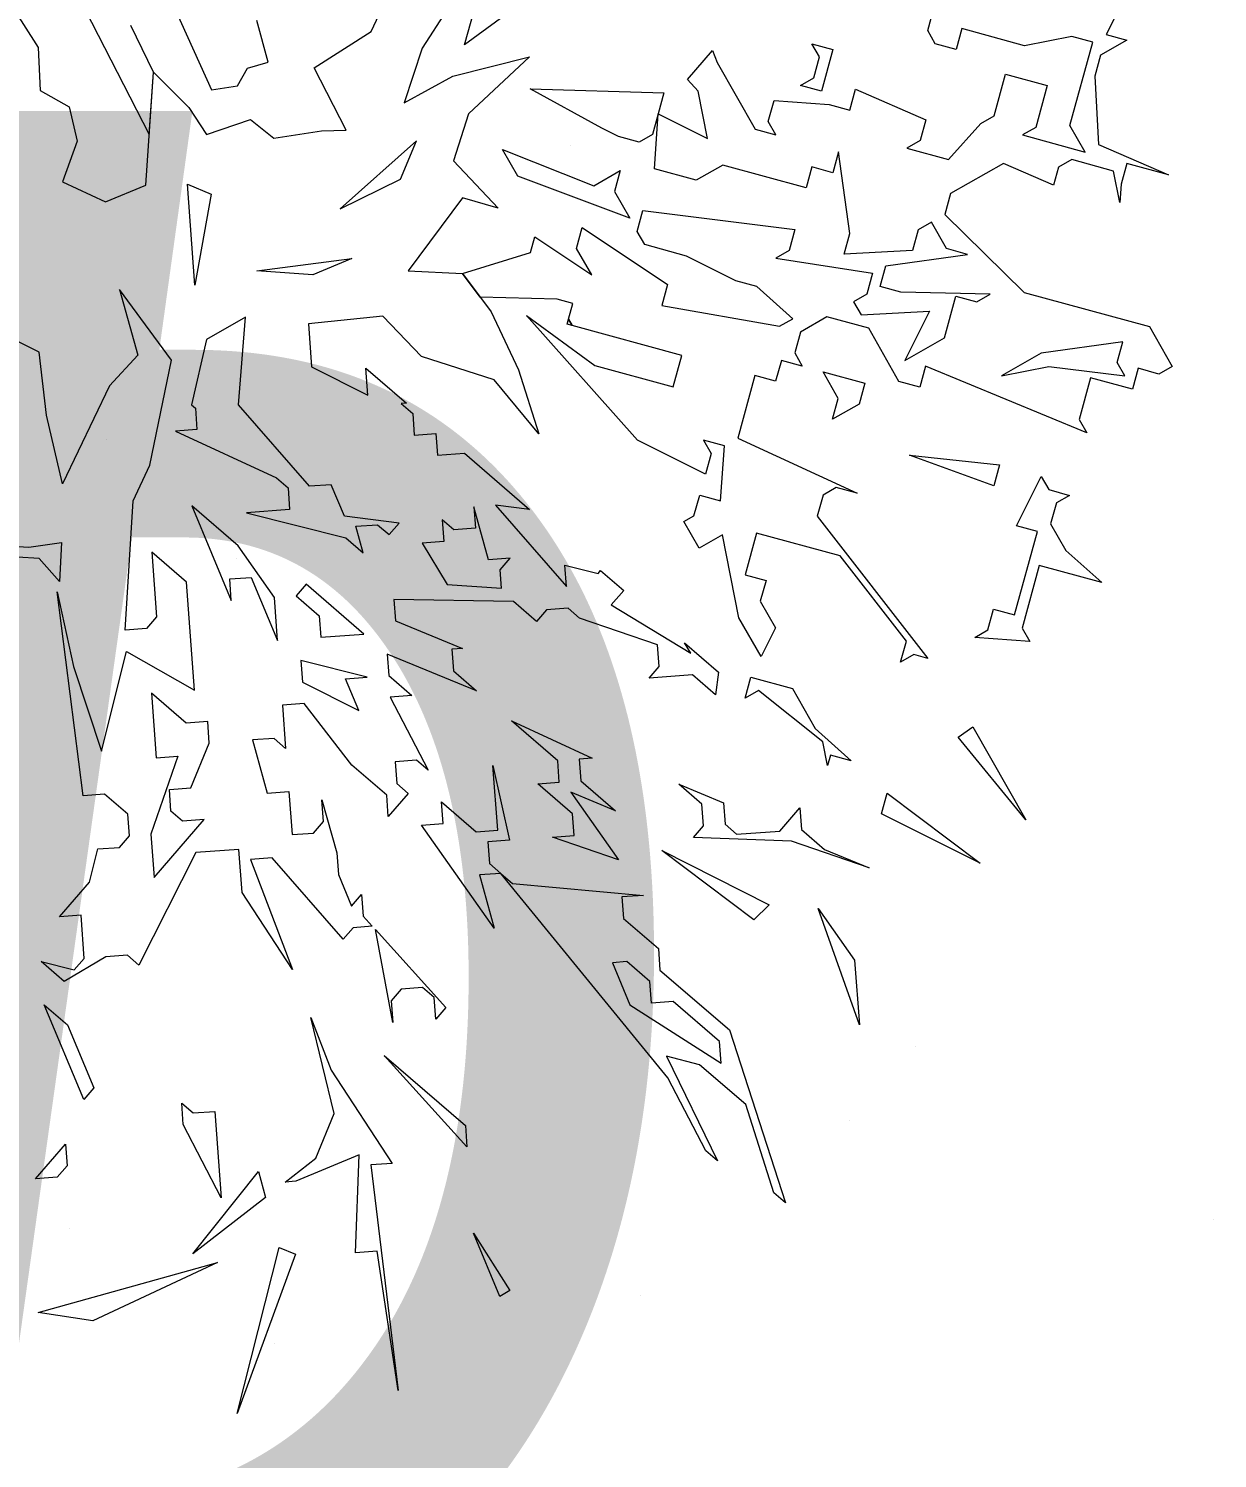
# Model space of a CAD drawing. Header units: millimetres. Extents: x -38151500 to -27467627, y -20617104 to -20349562.
# Drawn here: x -32396738 to -32396095, y -20497412 to -20496638 of the extents above; entities that cross this region are included whole.
import ezdxf
from ezdxf.xclip import XClip

# ---------------------------------------------------------------- set-up
doc = ezdxf.new("R2010")
doc.units = ezdxf.units.MM
doc.header["$MEASUREMENT"] = 0
doc.header["$XCLIPFRAME"] = 0
doc.layers.add('!!! ПОДОСНОВА', color=7, linetype='Continuous')
doc.layers.add('Новый_ГП_озеленение_газон_Ном._пера__74', color=74, linetype='Continuous', lineweight=20)
doc.layers.add('Чертеж_1_Новофедоровское_снт 28_07$0$tp_растительность_Ном._пера__253', color=252, linetype='Continuous', lineweight=18)
doc.layers.add('Новый_ГП_озеленение_кустарники_Ном._пера__10', color=7, linetype='Continuous', lineweight=5, true_color=0x616d3a)
doc.styles.add('РЎР“Р•РќР•Р\xa0РР\xa0_РЎРўРР›Р¬_1', font='arial.ttf', dxfattribs={"width": 0.75})
pattern_1 = [(37.5, (5709271.23, 0), (-24.0004694, 734.119856), [0, -579.12, 0, -647.7, 0, -619.125]), (7.5, (5709271.2, 0), (674.284925, 1075.23765), [0, -312.42, 0, -521.97, 0, -200.025]), (327.5, (5708802.6, 0), (1186.488555, 2.155777), [0, -190.5, 0, -685.8, 0, -895.35]), (317.5, (5708802.6, 0), (1145.334679, 334.393985), [0, -95.25, 0, -449.58, 0, -514.35])]

# ---------------------------------------------------------------- blocks, each defined once
blk = doc.blocks.new('Чертеж_5_1', base_point=(5709271.23, 0))
at = {"layer": 'Чертеж_1_Новофедоровское_снт 28_07$0$tp_растительность_Ном._пера__253', "color": 252, "lineweight": 18, "insert": (-32397191.25, -20497704.29), "char_height": 1000, "attachment_point": 7, "style": 'РЎР“Р•РќР•Р\xa0РР\xa0_РЎРўРР›Р¬_1'}
blk.add_mtext('\\A1;{\\pql;\\fArial|b0|i1|c204|p0;\\W0.750000;Ф.С.}', dxfattribs=at)

msp = doc.modelspace()

# ---------------------------------------------------------------- hatches: boundary and pattern name
at = {"layer": 'Новый_ГП_озеленение_газон_Ном._пера__74', "linetype": 'Continuous', "lineweight": 20}
h = msp.add_hatch(dxfattribs=at)
h.set_pattern_fill('AR_SAND_0005', color=74, style=0, pattern_type=2)
h.set_pattern_definition(pattern_1)
h.paths.add_polyline_path([(-32398350.35, -20497367.72), (-32396559.02, -20498487.23), (-32385931.21, -20481480.46), (-32389482.56, -20479260.77), (-32391580.09, -20482659.05), (-32389868.85, -20483779.86)])
h = msp.add_hatch(dxfattribs=at)
h.set_pattern_fill('AR_SAND_0005', color=74, style=0, pattern_type=2)
h.set_pattern_definition(pattern_1)
h.paths.add_polyline_path([(-32399843.27, -20499759.47), (-32400546.81, -20500886.58), (-32376306.25, -20516314.19), (-32376128.16, -20516022.78), (-32367023.74, -20503608.39), (-32369114.56, -20502301.71, -0.318245), (-32373938.91, -20505219.97, -0.013645), (-32376453.02, -20505175.46, 0.258872), (-32380779.38, -20507125.97, -0.349376), (-32386844.9, -20507972.13, -0.172405), (-32392006.42, -20500598.54, -0.078029), (-32392242.85, -20497436.84, -0.266839), (-32389829.69, -20493744.62, -0.004124), (-32387722.3, -20492991.46, 0.304529), (-32386935.14, -20491985.23, -0.008248), (-32387037.3, -20491100.93), (-32389717.06, -20489426.28), (-32395713.89, -20499021.83), (-32394834.76, -20499571.23), (-32396318.37, -20501945.51)])

# ---------------------------------------------------------------- linework, layer by layer
at = {"layer": 'Новый_ГП_озеленение_кустарники_Ном._пера__10', "color": 77, "lineweight": 5, "true_color": 0x616d3a}
for p, q in [((-32396501.84, -20496647.17), (-32396484.64, -20496586.01)), ((-32396714.55, -20496613.48), (-32396672.42, -20496695.74)), ((-32396552.33, -20496639.98), (-32396541.57, -20496616.79)), ((-32396141.58, -20496614.92), (-32396154.94, -20496641.59)), ((-32396747.12, -20496625.77), (-32396732.51, -20496648.62)), ((-32396658.38, -20496628.08), (-32396638.73, -20496671.51)), ((-32396511.36, -20496628.04), (-32396524.78, -20496648.94)), ((-32396477.8, -20496629.6), (-32396501.84, -20496647.17)), ((-32396251.38, -20496639.45), (-32396248.3, -20496628.17)), ((-32396670.11, -20496661.92), (-32396682.29, -20496636.73)), ((-32396608, -20496656.61), (-32396614.24, -20496634.07)), ((-32396583.27, -20496659.67), (-32396552.33, -20496639.98)), ((-32396247.29, -20496646.64), (-32396251.38, -20496639.45)), ((-32396232.91, -20496638.44), (-32396236, -20496649.73)), ((-32396199.06, -20496647.7), (-32396232.91, -20496638.44)), ((-32396173.41, -20496642.6), (-32396199.06, -20496647.7)), ((-32396162.12, -20496645.68), (-32396173.41, -20496642.6)), ((-32396143.66, -20496644.67), (-32396158.03, -20496652.87)), ((-32396154.94, -20496641.59), (-32396143.66, -20496644.67)), ((-32396732.51, -20496648.62), (-32396731.31, -20496671.94)), ((-32396524.78, -20496648.94), (-32396534.58, -20496678.54)), ((-32396381.26, -20496665.91), (-32396367.77, -20496650.24)), ((-32396367.77, -20496650.24), (-32396365.29, -20496656.8)), ((-32396309.88, -20496653.77), (-32396313.98, -20496646.58)), ((-32396313.98, -20496646.58), (-32396302.69, -20496649.67)), ((-32396302.69, -20496649.67), (-32396308.87, -20496672.24)), ((-32396236, -20496649.73), (-32396247.29, -20496646.64)), ((-32396174.48, -20496690.82), (-32396162.12, -20496645.68)), ((-32396158.03, -20496652.87), (-32396161.11, -20496664.15)), ((-32396624.7, -20496669.33), (-32396619.27, -20496659.74)), ((-32396619.27, -20496659.74), (-32396608, -20496656.61)), ((-32396565.88, -20496693.27), (-32396583.27, -20496659.67)), ((-32396508.23, -20496664.17), (-32396466.66, -20496653.67)), ((-32396466.66, -20496653.67), (-32396499.78, -20496684.47)), ((-32396365.29, -20496656.8), (-32396344.8, -20496692.73)), ((-32396312.97, -20496665.05), (-32396309.88, -20496653.77)), ((-32396674.29, -20496723.08), (-32396670.11, -20496661.92)), ((-32396672.42, -20496695.74), (-32396670.11, -20496661.92)), ((-32396670.11, -20496661.92), (-32396650.95, -20496681.03)), ((-32396534.58, -20496678.54), (-32396508.23, -20496664.17)), ((-32396375.56, -20496672.18), (-32396381.26, -20496665.91)), ((-32396320.15, -20496669.15), (-32396312.97, -20496665.05)), ((-32396215.51, -20496685.65), (-32396209.34, -20496663.09)), ((-32396209.34, -20496663.09), (-32396186.77, -20496669.26)), ((-32396161.11, -20496664.15), (-32396159.09, -20496701.09)), ((-32396731.31, -20496671.94), (-32396715.72, -20496680.77)), ((-32396638.73, -20496671.51), (-32396624.7, -20496669.33)), ((-32396427.56, -20496692.32), (-32396466.33, -20496671)), ((-32396466.33, -20496671), (-32396394.03, -20496673.19)), ((-32396394.03, -20496673.19), (-32396397.12, -20496684.47)), ((-32396370.45, -20496697.84), (-32396375.56, -20496672.18)), ((-32396308.87, -20496672.24), (-32396320.15, -20496669.15)), ((-32396293.49, -20496682.51), (-32396290.4, -20496671.23)), ((-32396290.4, -20496671.23), (-32396252.45, -20496687.68)), ((-32396186.77, -20496669.26), (-32396192.94, -20496691.83)), ((-32396715.72, -20496680.77), (-32396711.38, -20496699.38)), ((-32396650.95, -20496681.03), (-32396641.41, -20496695.78)), ((-32396337.61, -20496688.63), (-32396334.52, -20496677.35)), ((-32396334.52, -20496677.35), (-32396304.77, -20496679.42)), ((-32396304.77, -20496679.42), (-32396293.49, -20496682.51)), ((-32396641.41, -20496695.78), (-32396617.6, -20496687.57)), ((-32396617.6, -20496687.57), (-32396604.92, -20496697.61)), ((-32396499.78, -20496684.47), (-32396507.89, -20496709.97)), ((-32396397.12, -20496684.47), (-32396400.21, -20496695.76)), ((-32396399.2, -20496714.23), (-32396397.12, -20496684.47)), ((-32396397.12, -20496684.47), (-32396370.45, -20496697.84)), ((-32396333.51, -20496695.81), (-32396337.61, -20496688.63)), ((-32396252.45, -20496687.68), (-32396255.54, -20496698.96)), ((-32396240.16, -20496709.23), (-32396222.7, -20496689.75)), ((-32396222.7, -20496689.75), (-32396215.51, -20496685.65)), ((-32396166.28, -20496705.19), (-32396174.48, -20496690.82)), ((-32396711.38, -20496699.38), (-32396719.24, -20496721.37)), ((-32396604.92, -20496697.61), (-32396579.3, -20496693.75)), ((-32396579.3, -20496693.75), (-32396565.88, -20496693.27)), ((-32396527.9, -20496699.08), (-32396569.16, -20496735.93)), ((-32396536.48, -20496719.87), (-32396527.9, -20496699.08)), ((-32396418.68, -20496696.77), (-32396427.56, -20496692.32)), ((-32396407.39, -20496699.86), (-32396418.68, -20496696.77)), ((-32396400.21, -20496695.76), (-32396407.39, -20496699.86)), ((-32396344.8, -20496692.73), (-32396333.51, -20496695.81)), ((-32396255.54, -20496698.96), (-32396262.72, -20496703.06)), ((-32396192.94, -20496691.83), (-32396200.13, -20496695.93)), ((-32396200.13, -20496695.93), (-32396166.28, -20496705.19)), ((-32396473.07, -20496718.27), (-32396481.27, -20496703.9)), ((-32396481.27, -20496703.9), (-32396432.04, -20496723.43)), ((-32396299.66, -20496705.08), (-32396302.75, -20496716.36)), ((-32396293.54, -20496749.2), (-32396299.66, -20496705.08)), ((-32396262.72, -20496703.06), (-32396240.16, -20496709.23)), ((-32396159.09, -20496701.09), (-32396121.14, -20496717.54)), ((-32396507.89, -20496709.97), (-32396483.61, -20496735.59)), ((-32396376.63, -20496720.4), (-32396399.2, -20496714.23)), ((-32396362.26, -20496712.21), (-32396376.63, -20496720.4)), ((-32396317.12, -20496724.56), (-32396362.26, -20496712.21)), ((-32396314.03, -20496713.27), (-32396317.12, -20496724.56)), ((-32396302.75, -20496716.36), (-32396314.03, -20496713.27)), ((-32396210.4, -20496711.31), (-32396239.15, -20496727.7)), ((-32396183.3, -20496723.06), (-32396210.4, -20496711.31)), ((-32396180.65, -20496713.39), (-32396183.3, -20496723.06)), ((-32396173.46, -20496709.29), (-32396180.65, -20496713.39)), ((-32396150.9, -20496715.46), (-32396173.46, -20496709.29)), ((-32396143.71, -20496711.37), (-32396146.8, -20496722.65)), ((-32396121.14, -20496717.54), (-32396143.71, -20496711.37)), ((-32396719.24, -20496721.37), (-32396696.04, -20496732.13)), ((-32396647.8, -20496777.19), (-32396651.77, -20496722.58)), ((-32396651.77, -20496722.58), (-32396638.83, -20496727.91)), ((-32396569.16, -20496735.93), (-32396536.48, -20496719.87)), ((-32396412.56, -20496740.89), (-32396473.07, -20496718.27)), ((-32396432.04, -20496723.43), (-32396417.67, -20496715.24)), ((-32396417.67, -20496715.24), (-32396420.75, -20496726.52)), ((-32396147.49, -20496732.57), (-32396150.9, -20496715.46)), ((-32396696.04, -20496732.13), (-32396674.29, -20496723.08)), ((-32396638.83, -20496727.91), (-32396647.8, -20496777.19)), ((-32396502.94, -20496730.03), (-32396532.44, -20496769.53)), ((-32396483.61, -20496735.59), (-32396502.94, -20496730.03)), ((-32396420.75, -20496726.52), (-32396412.56, -20496740.89)), ((-32396239.15, -20496727.7), (-32396242.23, -20496738.99)), ((-32396146.8, -20496722.65), (-32396147.49, -20496732.57)), ((-32396408.46, -20496748.08), (-32396405.37, -20496736.8)), ((-32396405.37, -20496736.8), (-32396323.3, -20496747.13)), ((-32396249.42, -20496743.08), (-32396256.61, -20496747.18)), ((-32396241.22, -20496757.45), (-32396249.42, -20496743.08)), ((-32396242.23, -20496738.99), (-32396199.18, -20496781.09)), ((-32396466.18, -20496759.57), (-32396463.87, -20496751.11)), ((-32396463.87, -20496751.11), (-32396433.1, -20496771.66)), ((-32396441.3, -20496757.29), (-32396438.21, -20496746)), ((-32396438.21, -20496746), (-32396392.07, -20496776.82)), ((-32396404.36, -20496755.26), (-32396408.46, -20496748.08)), ((-32396323.3, -20496747.13), (-32396326.39, -20496758.41)), ((-32396296.63, -20496760.49), (-32396293.54, -20496749.2)), ((-32396256.61, -20496747.18), (-32396259.69, -20496758.47)), ((-32396502.96, -20496770.87), (-32396466.18, -20496759.57)), ((-32396433.1, -20496771.66), (-32396441.3, -20496757.29)), ((-32396381.79, -20496761.44), (-32396404.36, -20496755.26)), ((-32396326.39, -20496758.41), (-32396333.57, -20496762.51)), ((-32396259.69, -20496758.47), (-32396296.63, -20496760.49)), ((-32396274.06, -20496766.66), (-32396229.94, -20496760.54)), ((-32396229.94, -20496760.54), (-32396241.22, -20496757.45)), ((-32396614.26, -20496769.47), (-32396562.88, -20496762.85)), ((-32396562.88, -20496762.85), (-32396583.85, -20496771.58)), ((-32396355.13, -20496774.8), (-32396381.79, -20496761.44)), ((-32396333.57, -20496762.51), (-32396281.25, -20496770.76)), ((-32396277.15, -20496777.95), (-32396274.06, -20496766.66)), ((-32396583.85, -20496771.58), (-32396614.26, -20496769.47)), ((-32396532.44, -20496769.53), (-32396502.96, -20496770.87)), ((-32396493.38, -20496783.76), (-32396502.96, -20496770.87)), ((-32396502.96, -20496770.87), (-32396487.5, -20496791.66)), ((-32396343.84, -20496777.89), (-32396355.13, -20496774.8)), ((-32396281.25, -20496770.76), (-32396284.34, -20496782.04)), ((-32396660.41, -20496817.69), (-32396688.49, -20496779.48)), ((-32396688.49, -20496779.48), (-32396678.55, -20496815.03)), ((-32396451.84, -20496784.72), (-32396493.38, -20496783.76)), ((-32396392.07, -20496776.82), (-32396395.15, -20496788.11)), ((-32396324.36, -20496795.35), (-32396343.84, -20496777.89)), ((-32396284.34, -20496782.04), (-32396291.52, -20496786.14)), ((-32396265.87, -20496781.03), (-32396277.15, -20496777.95)), ((-32396217.65, -20496782.1), (-32396265.87, -20496781.03)), ((-32396242.29, -20496805.68), (-32396236.12, -20496783.11)), ((-32396236.12, -20496783.11), (-32396224.83, -20496786.2)), ((-32396224.83, -20496786.2), (-32396217.65, -20496782.1)), ((-32396199.18, -20496781.09), (-32396131.47, -20496799.62)), ((-32396487.5, -20496791.66), (-32396472.77, -20496822.97)), ((-32396443.38, -20496787.04), (-32396451.84, -20496784.72)), ((-32396445.69, -20496795.5), (-32396443.38, -20496787.04)), ((-32396395.15, -20496788.11), (-32396331.55, -20496799.45)), ((-32396291.52, -20496786.14), (-32396287.43, -20496793.33)), ((-32396287.43, -20496793.33), (-32396250.49, -20496791.31)), ((-32396250.49, -20496791.31), (-32396263.85, -20496817.97)), ((-32396731.97, -20496813.44), (-32396759.87, -20496799.54)), ((-32396620.26, -20496794.42), (-32396641.39, -20496806.67)), ((-32396624.12, -20496841.93), (-32396620.26, -20496794.42)), ((-32396546.1, -20496793.94), (-32396586.3, -20496798.07)), ((-32396586.3, -20496798.07), (-32396584.58, -20496821.41)), ((-32396525.09, -20496815.82), (-32396546.1, -20496793.94)), ((-32396408.3, -20496861.07), (-32396468.29, -20496793.66)), ((-32396468.29, -20496793.66), (-32396431.35, -20496820.65)), ((-32396446.46, -20496798.32), (-32396445.69, -20496795.5)), ((-32396443.64, -20496799.09), (-32396446.46, -20496798.32)), ((-32396443.64, -20496799.09), (-32396445.69, -20496795.5)), ((-32396445.69, -20496795.5), (-32396443.64, -20496799.09)), ((-32396384.4, -20496815.3), (-32396443.64, -20496799.09)), ((-32396331.55, -20496799.45), (-32396324.36, -20496795.35)), ((-32396305.89, -20496794.34), (-32396320.27, -20496802.53)), ((-32396283.33, -20496800.51), (-32396305.89, -20496794.34)), ((-32396131.47, -20496799.62), (-32396119.18, -20496821.17)), ((-32396641.39, -20496806.67), (-32396649.54, -20496841.86)), ((-32396320.27, -20496802.53), (-32396323.35, -20496813.82)), ((-32396266.94, -20496829.26), (-32396283.33, -20496800.51)), ((-32396263.85, -20496817.97), (-32396242.29, -20496805.68)), ((-32396727.99, -20496847.52), (-32396731.97, -20496813.44)), ((-32396678.55, -20496815.03), (-32396693.79, -20496831.58)), ((-32396389.04, -20496832.23), (-32396384.4, -20496815.3)), ((-32396323.35, -20496813.82), (-32396319.26, -20496821)), ((-32396189.97, -20496813.93), (-32396211.53, -20496826.22)), ((-32396145.85, -20496807.81), (-32396189.97, -20496813.93)), ((-32396148.93, -20496819.09), (-32396145.85, -20496807.81)), ((-32396672.06, -20496874.62), (-32396660.41, -20496817.69)), ((-32396584.58, -20496821.41), (-32396554.12, -20496836.75)), ((-32396554.12, -20496836.75), (-32396555.19, -20496822.17)), ((-32396555.19, -20496822.17), (-32396533.27, -20496841.07)), ((-32396485.82, -20496828.4), (-32396525.09, -20496815.82)), ((-32396472.77, -20496822.97), (-32396461.78, -20496857.53)), ((-32396431.35, -20496820.65), (-32396389.04, -20496832.23)), ((-32396330.54, -20496817.92), (-32396333.63, -20496829.2)), ((-32396319.26, -20496821), (-32396330.54, -20496817.92)), ((-32396252.56, -20496821.06), (-32396255.65, -20496832.34)), ((-32396165.38, -20496857.04), (-32396252.56, -20496821.06)), ((-32396211.53, -20496826.22), (-32396185.87, -20496821.12)), ((-32396185.87, -20496821.12), (-32396144.83, -20496826.28)), ((-32396144.83, -20496826.28), (-32396148.93, -20496819.09)), ((-32396137.65, -20496822.18), (-32396140.74, -20496833.47)), ((-32396126.37, -20496825.27), (-32396137.65, -20496822.18)), ((-32396119.18, -20496821.17), (-32396126.37, -20496825.27)), ((-32396461.78, -20496857.53), (-32396485.82, -20496828.4)), ((-32396344.91, -20496826.11), (-32396354.17, -20496859.96)), ((-32396333.63, -20496829.2), (-32396344.91, -20496826.11)), ((-32396299.78, -20496838.46), (-32396307.97, -20496824.09)), ((-32396307.97, -20496824.09), (-32396285.4, -20496830.27)), ((-32396285.4, -20496830.27), (-32396288.49, -20496841.55)), ((-32396255.65, -20496832.34), (-32396266.94, -20496829.26)), ((-32396163.3, -20496827.29), (-32396169.48, -20496849.86)), ((-32396140.74, -20496833.47), (-32396163.3, -20496827.29)), ((-32396693.79, -20496831.58), (-32396719.3, -20496884.74)), ((-32396302.86, -20496849.75), (-32396299.78, -20496838.46)), ((-32396649.54, -20496841.86), (-32396647.45, -20496843.66)), ((-32396647.45, -20496843.66), (-32396646.59, -20496855.32)), ((-32396585.66, -20496886.01), (-32396624.12, -20496841.93)), ((-32396533.27, -20496841.07), (-32396536.18, -20496841.29)), ((-32396536.18, -20496841.29), (-32396529.92, -20496846.69)), ((-32396288.49, -20496841.55), (-32396302.86, -20496849.75)), ((-32396719.3, -20496884.74), (-32396727.99, -20496847.52)), ((-32396529.92, -20496846.69), (-32396529.05, -20496858.36)), ((-32396169.48, -20496849.86), (-32396165.38, -20496857.04)), ((-32396646.59, -20496855.32), (-32396658.25, -20496856.19)), ((-32396658.25, -20496856.19), (-32396603.59, -20496881.47)), ((-32396529.05, -20496858.36), (-32396517.39, -20496857.49)), ((-32396517.39, -20496857.49), (-32396516.52, -20496869.16)), ((-32396371.63, -20496879.44), (-32396408.3, -20496861.07)), ((-32396361.36, -20496864.06), (-32396372.64, -20496860.97)), ((-32396372.64, -20496860.97), (-32396368.55, -20496868.16)), ((-32396354.17, -20496859.96), (-32396289.56, -20496889.77)), ((-32396516.52, -20496869.16), (-32396501.94, -20496868.08)), ((-32396501.94, -20496868.08), (-32396466.7, -20496898.46)), ((-32396368.55, -20496868.16), (-32396371.63, -20496879.44)), ((-32396363.44, -20496893.81), (-32396361.36, -20496864.06)), ((-32396215.68, -20496885.73), (-32396261.21, -20496869.22)), ((-32396261.21, -20496869.22), (-32396212.59, -20496874.45)), ((-32396681.13, -20496893.85), (-32396672.06, -20496874.62)), ((-32396212.59, -20496874.45), (-32396215.68, -20496885.73)), ((-32396603.59, -20496881.47), (-32396597.33, -20496886.87)), ((-32396203.39, -20496907.29), (-32396190.03, -20496880.62)), ((-32396190.03, -20496880.62), (-32396185.93, -20496887.81)), ((-32396597.33, -20496886.87), (-32396596.46, -20496898.54)), ((-32396573.99, -20496885.14), (-32396585.66, -20496886.01)), ((-32396566.87, -20496902.21), (-32396573.99, -20496885.14)), ((-32396377.81, -20496902.01), (-32396374.72, -20496890.73)), ((-32396374.72, -20496890.73), (-32396363.44, -20496893.81)), ((-32396308.03, -20496890.78), (-32396311.12, -20496902.07)), ((-32396300.84, -20496886.68), (-32396308.03, -20496890.78)), ((-32396289.56, -20496889.77), (-32396300.84, -20496886.68)), ((-32396185.93, -20496887.81), (-32396174.64, -20496890.9)), ((-32396174.64, -20496890.9), (-32396181.83, -20496894.99)), ((-32396685.48, -20496963.78), (-32396681.13, -20496893.85)), ((-32396624.34, -20496918.2), (-32396649.4, -20496896.59)), ((-32396649.4, -20496896.59), (-32396628.01, -20496947.79)), ((-32396596.46, -20496898.54), (-32396619.8, -20496900.26)), ((-32396619.8, -20496900.26), (-32396566, -20496913.88)), ((-32396488.87, -20496925.77), (-32396496.87, -20496897.03)), ((-32396496.87, -20496897.03), (-32396496, -20496908.7)), ((-32396466.7, -20496898.46), (-32396485.2, -20496896.17)), ((-32396485.2, -20496896.17), (-32396446.75, -20496940.24)), ((-32396181.83, -20496894.99), (-32396184.92, -20496906.28)), ((-32396537.27, -20496905.89), (-32396566.87, -20496902.21)), ((-32396560.6, -20496907.61), (-32396548.93, -20496906.75)), ((-32396556.61, -20496921.98), (-32396560.6, -20496907.61)), ((-32396548.93, -20496906.75), (-32396542.67, -20496912.15)), ((-32396542.67, -20496912.15), (-32396537.27, -20496905.89)), ((-32396507.67, -20496909.56), (-32396513.93, -20496904.16)), ((-32396513.93, -20496904.16), (-32396513.07, -20496915.83)), ((-32396383.2, -20496905.08), (-32396377.81, -20496902.01)), ((-32396375, -20496919.45), (-32396383.2, -20496905.08)), ((-32396311.12, -20496902.07), (-32396251.33, -20496979.07)), ((-32396192.1, -20496910.38), (-32396203.39, -20496907.29)), ((-32396184.92, -20496906.28), (-32396176.72, -20496920.65)), ((-32396566, -20496913.88), (-32396556.61, -20496921.98)), ((-32396513.07, -20496915.83), (-32396524.74, -20496916.69)), ((-32396496, -20496908.7), (-32396507.67, -20496909.56)), ((-32396362.43, -20496912.28), (-32396375, -20496919.45)), ((-32396353.49, -20496957.18), (-32396362.43, -20496912.28)), ((-32396343.96, -20496911.27), (-32396350.13, -20496933.84)), ((-32396298.82, -20496923.62), (-32396343.96, -20496911.27)), ((-32396204.45, -20496955.51), (-32396192.1, -20496910.38)), ((-32396749.15, -20496918.19), (-32396737.47, -20496918.87)), ((-32396737.47, -20496918.87), (-32396719.75, -20496916.4)), ((-32396719.75, -20496916.4), (-32396720.98, -20496937.42)), ((-32396652.21, -20496937.85), (-32396671, -20496921.65)), ((-32396671, -20496921.65), (-32396668.41, -20496956.65)), ((-32396604.68, -20496946.07), (-32396624.34, -20496918.2)), ((-32396524.74, -20496916.69), (-32396511.34, -20496939.16)), ((-32396262.95, -20496969.83), (-32396298.82, -20496923.62)), ((-32396176.72, -20496920.65), (-32396157.24, -20496938.11)), ((-32396731.98, -20496925.06), (-32396743.65, -20496924.37)), ((-32396720.98, -20496937.42), (-32396731.98, -20496925.06)), ((-32396477.21, -20496924.9), (-32396488.87, -20496925.77)), ((-32396482.61, -20496931.17), (-32396477.21, -20496924.9)), ((-32396481.87, -20496941.17), (-32396482.61, -20496931.17)), ((-32396446.75, -20496940.24), (-32396447.61, -20496928.58)), ((-32396447.61, -20496928.58), (-32396429.68, -20496933.12)), ((-32396191.09, -20496928.84), (-32396200.36, -20496962.7)), ((-32396157.24, -20496938.11), (-32396191.09, -20496928.84)), ((-32396647.89, -20496996.19), (-32396652.21, -20496937.85)), ((-32396628.87, -20496936.13), (-32396617.21, -20496935.26)), ((-32396628.01, -20496947.79), (-32396628.87, -20496936.13)), ((-32396617.21, -20496935.26), (-32396602.95, -20496969.4)), ((-32396587.61, -20496938.94), (-32396593.01, -20496945.2)), ((-32396556.28, -20496965.95), (-32396587.61, -20496938.94)), ((-32396429.68, -20496933.12), (-32396428.33, -20496931.55)), ((-32396428.33, -20496931.55), (-32396415.8, -20496942.35)), ((-32396350.13, -20496933.84), (-32396338.85, -20496936.93)), ((-32396338.85, -20496936.93), (-32396341.94, -20496948.21)), ((-32396708.17, -20497053.44), (-32396722.21, -20496943.03)), ((-32396722.21, -20496943.03), (-32396713.35, -20496983.44)), ((-32396602.95, -20496969.4), (-32396604.68, -20496946.07)), ((-32396593.01, -20496945.2), (-32396580.48, -20496956.01)), ((-32396511.34, -20496939.16), (-32396481.87, -20496941.17)), ((-32396415.8, -20496942.35), (-32396422.55, -20496950.18)), ((-32396475.48, -20496948.24), (-32396540.08, -20496947.15)), ((-32396540.08, -20496947.15), (-32396539.22, -20496958.82)), ((-32396462.95, -20496959.04), (-32396475.48, -20496948.24)), ((-32396457.55, -20496952.77), (-32396462.95, -20496959.04)), ((-32396445.88, -20496951.91), (-32396457.55, -20496952.77)), ((-32396439.62, -20496957.31), (-32396445.88, -20496951.91)), ((-32396422.55, -20496950.18), (-32396379.56, -20496976.33)), ((-32396341.94, -20496948.21), (-32396333.74, -20496962.58)), ((-32396218.83, -20496963.71), (-32396215.74, -20496952.42)), ((-32396215.74, -20496952.42), (-32396204.45, -20496955.51)), ((-32396668.41, -20496956.65), (-32396673.81, -20496962.91)), ((-32396580.48, -20496956.01), (-32396579.62, -20496967.67)), ((-32396539.22, -20496958.82), (-32396502.92, -20496973.73)), ((-32396397.49, -20496971.79), (-32396439.62, -20496957.31)), ((-32396341.53, -20496978.14), (-32396353.49, -20496957.18)), ((-32396673.81, -20496962.91), (-32396685.48, -20496963.78)), ((-32396579.62, -20496967.67), (-32396556.28, -20496965.95)), ((-32396333.74, -20496962.58), (-32396341.53, -20496978.14)), ((-32396266.04, -20496981.11), (-32396262.95, -20496969.83)), ((-32396226.01, -20496967.8), (-32396218.83, -20496963.71)), ((-32396196.26, -20496969.88), (-32396226.01, -20496967.8)), ((-32396200.36, -20496962.7), (-32396196.26, -20496969.88)), ((-32396698.23, -20497029.24), (-32396684.62, -20496975.44)), ((-32396684.62, -20496975.44), (-32396647.89, -20496996.19)), ((-32396495.36, -20496996.63), (-32396543.75, -20496976.75)), ((-32396543.75, -20496976.75), (-32396542.89, -20496988.42)), ((-32396502.92, -20496973.73), (-32396508.75, -20496974.16)), ((-32396508.75, -20496974.16), (-32396507.89, -20496985.83)), ((-32396396.63, -20496983.46), (-32396397.49, -20496971.79)), ((-32396379.56, -20496976.33), (-32396382.91, -20496970.71)), ((-32396382.91, -20496970.71), (-32396364.63, -20496986.47)), ((-32396258.85, -20496977.01), (-32396266.04, -20496981.11)), ((-32396251.33, -20496979.07), (-32396258.85, -20496977.01)), ((-32396713.35, -20496983.44), (-32396698.23, -20497029.24)), ((-32396554.56, -20496989.28), (-32396590.42, -20496980.2)), ((-32396590.42, -20496980.2), (-32396589.56, -20496991.87)), ((-32396402.03, -20496989.72), (-32396396.63, -20496983.46)), ((-32396589.56, -20496991.87), (-32396559.1, -20497007.21)), ((-32396566.22, -20496990.14), (-32396554.56, -20496989.28)), ((-32396559.1, -20497007.21), (-32396566.22, -20496990.14)), ((-32396542.89, -20496988.42), (-32396530.36, -20496999.22)), ((-32396507.89, -20496985.83), (-32396495.36, -20496996.63)), ((-32396378.69, -20496988), (-32396402.03, -20496989.72)), ((-32396366.16, -20496998.8), (-32396378.69, -20496988)), ((-32396364.63, -20496986.47), (-32396366.16, -20496998.8)), ((-32396350.19, -20497000.53), (-32396347.1, -20496989.25)), ((-32396347.1, -20496989.25), (-32396324.53, -20496995.42)), ((-32396671.22, -20496997.91), (-32396668.63, -20497032.91)), ((-32396652.43, -20497014.12), (-32396671.22, -20496997.91)), ((-32396530.36, -20496999.22), (-32396542.03, -20497000.08)), ((-32396542.03, -20497000.08), (-32396521.51, -20497039.62)), ((-32396343, -20496996.43), (-32396350.19, -20497000.53)), ((-32396308.14, -20497024.17), (-32396343, -20496996.43)), ((-32396324.53, -20496995.42), (-32396312.24, -20497016.98)), ((-32396588.69, -20497003.54), (-32396600.36, -20497004.4)), ((-32396600.36, -20497004.4), (-32396598.63, -20497027.73)), ((-32396562.77, -20497036.81), (-32396588.69, -20497003.54)), ((-32396640.76, -20497013.26), (-32396652.43, -20497014.12)), ((-32396639.9, -20497024.92), (-32396640.76, -20497013.26)), ((-32396451.51, -20497034.44), (-32396476.57, -20497012.83)), ((-32396476.57, -20497012.83), (-32396432.84, -20497033.06)), ((-32396234.87, -20497021.68), (-32396227.08, -20497016.03)), ((-32396227.08, -20497016.03), (-32396198.39, -20497066.33)), ((-32396604.9, -20497022.33), (-32396616.57, -20497023.2)), ((-32396616.57, -20497023.2), (-32396608.57, -20497051.93)), ((-32396598.63, -20497027.73), (-32396604.9, -20497022.33)), ((-32396312.24, -20497016.98), (-32396292.76, -20497034.44)), ((-32396305.59, -20497036.99), (-32396308.14, -20497024.17)), ((-32396198.39, -20497066.33), (-32396234.87, -20497021.68)), ((-32396649.84, -20497049.12), (-32396639.9, -20497024.92)), ((-32396304.04, -20497031.35), (-32396305.59, -20497036.99)), ((-32396292.76, -20497034.44), (-32396304.04, -20497031.35)), ((-32396656.97, -20497032.05), (-32396671.45, -20497074.18)), ((-32396668.63, -20497032.91), (-32396656.97, -20497032.05)), ((-32396543.98, -20497053.01), (-32396562.77, -20497036.81)), ((-32396527.77, -20497034.22), (-32396539.44, -20497035.08)), ((-32396539.44, -20497035.08), (-32396538.57, -20497046.75)), ((-32396521.51, -20497039.62), (-32396527.77, -20497034.22)), ((-32396483.92, -20497072.03), (-32396486.51, -20497037.03)), ((-32396486.51, -20497037.03), (-32396477.65, -20497077.43)), ((-32396450.64, -20497046.11), (-32396451.51, -20497034.44)), ((-32396432.84, -20497033.06), (-32396439.84, -20497033.58)), ((-32396439.84, -20497033.58), (-32396438.98, -20497045.24)), ((-32396538.57, -20497046.75), (-32396532.31, -20497052.15)), ((-32396462.31, -20497046.97), (-32396450.64, -20497046.11)), ((-32396443.51, -20497063.18), (-32396462.31, -20497046.97)), ((-32396438.98, -20497045.24), (-32396420.18, -20497061.45)), ((-32396373.51, -20497058), (-32396386.04, -20497047.19)), ((-32396386.04, -20497047.19), (-32396361.85, -20497057.13)), ((-32396696.51, -20497052.57), (-32396708.17, -20497053.44)), ((-32396683.98, -20497063.38), (-32396696.51, -20497052.57)), ((-32396661.51, -20497049.98), (-32396649.84, -20497049.12)), ((-32396660.64, -20497061.65), (-32396661.51, -20497049.98)), ((-32396608.57, -20497051.93), (-32396596.91, -20497051.07)), ((-32396596.91, -20497051.07), (-32396595.18, -20497074.4)), ((-32396543.11, -20497064.68), (-32396543.98, -20497053.01)), ((-32396532.31, -20497052.15), (-32396543.11, -20497064.68)), ((-32396420.18, -20497061.45), (-32396444.38, -20497051.51)), ((-32396444.38, -20497051.51), (-32396418.67, -20497087.96)), ((-32396276.37, -20497063.18), (-32396273.28, -20497051.9)), ((-32396273.28, -20497051.9), (-32396223.04, -20497089.9)), ((-32396654.38, -20497067.05), (-32396660.64, -20497061.65)), ((-32396578.11, -20497067.27), (-32396578.98, -20497055.6)), ((-32396578.98, -20497055.6), (-32396570.98, -20497084.34)), ((-32396513.51, -20497068.36), (-32396514.38, -20497056.69)), ((-32396514.38, -20497056.69), (-32396495.58, -20497072.89)), ((-32396372.65, -20497069.66), (-32396373.51, -20497058)), ((-32396361.85, -20497057.13), (-32396360.98, -20497068.8)), ((-32396331.39, -20497072.47), (-32396320.58, -20497059.94)), ((-32396320.58, -20497059.94), (-32396319.72, -20497071.61)), ((-32396683.11, -20497075.04), (-32396683.98, -20497063.38)), ((-32396669.72, -20497097.51), (-32396642.71, -20497066.19)), ((-32396642.71, -20497066.19), (-32396654.38, -20497067.05)), ((-32396583.51, -20497073.54), (-32396578.11, -20497067.27)), ((-32396525.18, -20497069.22), (-32396513.51, -20497068.36)), ((-32396485.86, -20497124.96), (-32396525.18, -20497069.22)), ((-32396442.65, -20497074.84), (-32396443.51, -20497063.18)), ((-32396378.05, -20497075.93), (-32396372.65, -20497069.66)), ((-32396360.98, -20497068.8), (-32396354.72, -20497074.2)), ((-32396223.04, -20497089.9), (-32396276.37, -20497063.18)), ((-32396688.51, -20497081.31), (-32396683.11, -20497075.04)), ((-32396671.45, -20497074.18), (-32396669.72, -20497097.51)), ((-32396595.18, -20497074.4), (-32396583.51, -20497073.54)), ((-32396495.58, -20497072.89), (-32396483.92, -20497072.03)), ((-32396477.65, -20497077.43), (-32396489.32, -20497078.3)), ((-32396489.32, -20497078.3), (-32396488.45, -20497089.96)), ((-32396454.32, -20497075.71), (-32396442.65, -20497074.84)), ((-32396418.67, -20497087.96), (-32396454.32, -20497075.71)), ((-32396325.12, -20497077.88), (-32396378.05, -20497075.93)), ((-32396354.72, -20497074.2), (-32396331.39, -20497072.47)), ((-32396282.99, -20497092.35), (-32396325.12, -20497077.88)), ((-32396319.72, -20497071.61), (-32396307.19, -20497082.41)), ((-32396704.72, -20497100.1), (-32396700.18, -20497082.17)), ((-32396700.18, -20497082.17), (-32396688.51, -20497081.31)), ((-32396647.25, -20497084.12), (-32396677.93, -20497145.04)), ((-32396623.92, -20497082.39), (-32396647.25, -20497084.12)), ((-32396622.19, -20497105.73), (-32396623.92, -20497082.39)), ((-32396570.98, -20497084.34), (-32396570.12, -20497096.01)), ((-32396345.43, -20497120.44), (-32396395.12, -20497083.06)), ((-32396395.12, -20497083.06), (-32396337.09, -20497112.46)), ((-32396307.19, -20497082.41), (-32396282.99, -20497092.35)), ((-32396605.98, -20497086.93), (-32396617.65, -20497087.79)), ((-32396617.65, -20497087.79), (-32396594.88, -20497147.31)), ((-32396567.53, -20497131.01), (-32396605.98, -20497086.93)), ((-32396488.45, -20497089.96), (-32396482.19, -20497095.36)), ((-32396720.92, -20497118.9), (-32396704.72, -20497100.1)), ((-32396570.12, -20497096.01), (-32396562.99, -20497113.07)), ((-32396482.19, -20497095.36), (-32396493.86, -20497096.23)), ((-32396493.86, -20497096.23), (-32396485.86, -20497124.96)), ((-32396482.19, -20497095.36), (-32396475.92, -20497100.77)), ((-32396391.89, -20497205.99), (-32396482.19, -20497095.36)), ((-32396475.92, -20497100.77), (-32396405.06, -20497107.25)), ((-32396594.88, -20497147.31), (-32396622.19, -20497105.73)), ((-32396562.99, -20497113.07), (-32396557.59, -20497106.81)), ((-32396557.59, -20497106.81), (-32396556.73, -20497118.48)), ((-32396405.06, -20497107.25), (-32396416.73, -20497108.12)), ((-32396416.73, -20497108.12), (-32396415.86, -20497119.78)), ((-32396337.09, -20497112.46), (-32396345.43, -20497120.44)), ((-32396288.35, -20497177.32), (-32396310.6, -20497114.45)), ((-32396310.6, -20497114.45), (-32396290.94, -20497142.32)), ((-32396709.26, -20497118.03), (-32396720.92, -20497118.9)), ((-32396707.53, -20497141.37), (-32396709.26, -20497118.03)), ((-32396562.13, -20497124.74), (-32396567.53, -20497131.01)), ((-32396551.76, -20497123.97), (-32396562.13, -20497124.74)), ((-32396556.73, -20497118.48), (-32396551.76, -20497123.97)), ((-32396415.86, -20497119.78), (-32396397.07, -20497135.99)), ((-32396540.74, -20497175.95), (-32396550.1, -20497125.81)), ((-32396550.1, -20497125.81), (-32396512.01, -20497167.95)), ((-32396684.2, -20497139.64), (-32396695.86, -20497140.5)), ((-32396677.93, -20497145.04), (-32396684.2, -20497139.64)), ((-32396397.07, -20497135.99), (-32396396.21, -20497147.65)), ((-32396718.33, -20497153.9), (-32396730.86, -20497143.09)), ((-32396730.86, -20497143.09), (-32396712.93, -20497147.63)), ((-32396695.86, -20497140.5), (-32396718.33, -20497153.9)), ((-32396712.93, -20497147.63), (-32396707.53, -20497141.37)), ((-32396414.14, -20497143.12), (-32396421.91, -20497143.69)), ((-32396421.91, -20497143.69), (-32396412.41, -20497166.45)), ((-32396401.61, -20497153.92), (-32396414.14, -20497143.12)), ((-32396396.21, -20497147.65), (-32396358.61, -20497180.06)), ((-32396290.94, -20497142.32), (-32396288.35, -20497177.32)), ((-32396400.74, -20497165.59), (-32396401.61, -20497153.92)), ((-32396536.21, -20497158.01), (-32396541.61, -20497164.28)), ((-32396524.54, -20497157.15), (-32396536.21, -20497158.01)), ((-32396518.27, -20497162.55), (-32396524.54, -20497157.15)), ((-32396517.41, -20497174.22), (-32396518.27, -20497162.55)), ((-32396707.75, -20497217.63), (-32396729.14, -20497166.43)), ((-32396729.14, -20497166.43), (-32396716.61, -20497177.23)), ((-32396541.61, -20497164.28), (-32396540.74, -20497175.95)), ((-32396512.01, -20497167.95), (-32396517.41, -20497174.22)), ((-32396412.41, -20497166.45), (-32396363.15, -20497198)), ((-32396389.08, -20497164.72), (-32396400.74, -20497165.59)), ((-32396364.02, -20497186.33), (-32396389.08, -20497164.72)), ((-32396716.61, -20497177.23), (-32396702.35, -20497211.37)), ((-32396572.29, -20497225.2), (-32396584.93, -20497173.35)), ((-32396584.93, -20497173.35), (-32396574.02, -20497201.87)), ((-32396363.15, -20497198), (-32396364.02, -20497186.33)), ((-32396358.61, -20497180.06), (-32396328.33, -20497273.56)), ((-32396500.56, -20497243.36), (-32396545.28, -20497193.88)), ((-32396545.28, -20497193.88), (-32396501.43, -20497231.69)), ((-32396374.82, -20497198.86), (-32396392.75, -20497194.32)), ((-32396392.75, -20497194.32), (-32396365.1, -20497250.93)), ((-32396574.02, -20497201.87), (-32396540.96, -20497252.21)), ((-32396349.76, -20497220.47), (-32396374.82, -20497198.86)), ((-32396371.37, -20497245.53), (-32396391.89, -20497205.99)), ((-32396702.35, -20497211.37), (-32396707.75, -20497217.63)), ((-32396653.96, -20497231.25), (-32396654.82, -20497219.58)), ((-32396654.82, -20497219.58), (-32396648.55, -20497224.98)), ((-32396648.55, -20497224.98), (-32396636.89, -20497224.12)), ((-32396636.89, -20497224.12), (-32396633.43, -20497270.79)), ((-32396582.23, -20497249.4), (-32396572.29, -20497225.2)), ((-32396334.59, -20497268.16), (-32396349.76, -20497220.47)), ((-32396633.43, -20497270.79), (-32396653.96, -20497231.25)), ((-32396501.43, -20497231.69), (-32396500.56, -20497243.36)), ((-32396733.9, -20497260.62), (-32396717.69, -20497241.83)), ((-32396717.69, -20497241.83), (-32396716.83, -20497253.5)), ((-32396558.9, -20497247.67), (-32396593.03, -20497261.93)), ((-32396560.84, -20497300.6), (-32396558.9, -20497247.67)), ((-32396365.1, -20497250.93), (-32396371.37, -20497245.53)), ((-32396716.83, -20497253.5), (-32396722.23, -20497259.76)), ((-32396598.87, -20497262.36), (-32396582.23, -20497249.4)), ((-32396540.96, -20497252.21), (-32396552.63, -20497253.07)), ((-32396552.63, -20497253.07), (-32396537.73, -20497375.14)), ((-32396722.23, -20497259.76), (-32396733.9, -20497260.62)), ((-32396648.78, -20497301.25), (-32396613.27, -20497256.68)), ((-32396613.27, -20497256.68), (-32396609.58, -20497270.71)), ((-32396593.03, -20497261.93), (-32396598.87, -20497262.36)), ((-32396609.58, -20497270.71), (-32396648.78, -20497301.25)), ((-32396328.33, -20497273.56), (-32396334.59, -20497268.16)), ((-32396482.85, -20497324.16), (-32396497.11, -20497290.02)), ((-32396497.11, -20497290.02), (-32396477.41, -20497321.01)), ((-32396624.8, -20497387.45), (-32396602.11, -20497297.79)), ((-32396593.27, -20497301.37), (-32396624.8, -20497387.45)), ((-32396602.11, -20497297.79), (-32396593.27, -20497301.37)), ((-32396549.18, -20497299.74), (-32396560.84, -20497300.6)), ((-32396537.73, -20497375.14), (-32396549.18, -20497299.74)), ((-32396732.44, -20497332.91), (-32396635.53, -20497305.8)), ((-32396635.53, -20497305.8), (-32396702.95, -20497337.37)), ((-32396477.41, -20497321.01), (-32396482.85, -20497324.16)), ((-32396702.95, -20497337.37), (-32396732.44, -20497332.91))]:
    msp.add_line(p, q, dxfattribs=at)

# ---------------------------------------------------------------- block references
at = {"layer": '!!! ПОДОСНОВА', "color": 252, "lineweight": 40}
ref = msp.add_blockref('Чертеж_5_1', (5709271.23, 0), dxfattribs=at)
XClip(ref).set_block_clipping_path([(-32447502.6966846101, -20418838.4532491304), (-32447502.6966846101, -20510095.8116091713), (-32424922.1270352304, -20510095.8116091713), (-32419528.9893509001, -20521215.6831232607), (-32334163.1257211715, -20521215.6831232607), (-32334163.1257211715, -20418721.7424019799)])

doc.saveas('drawing.dxf')
